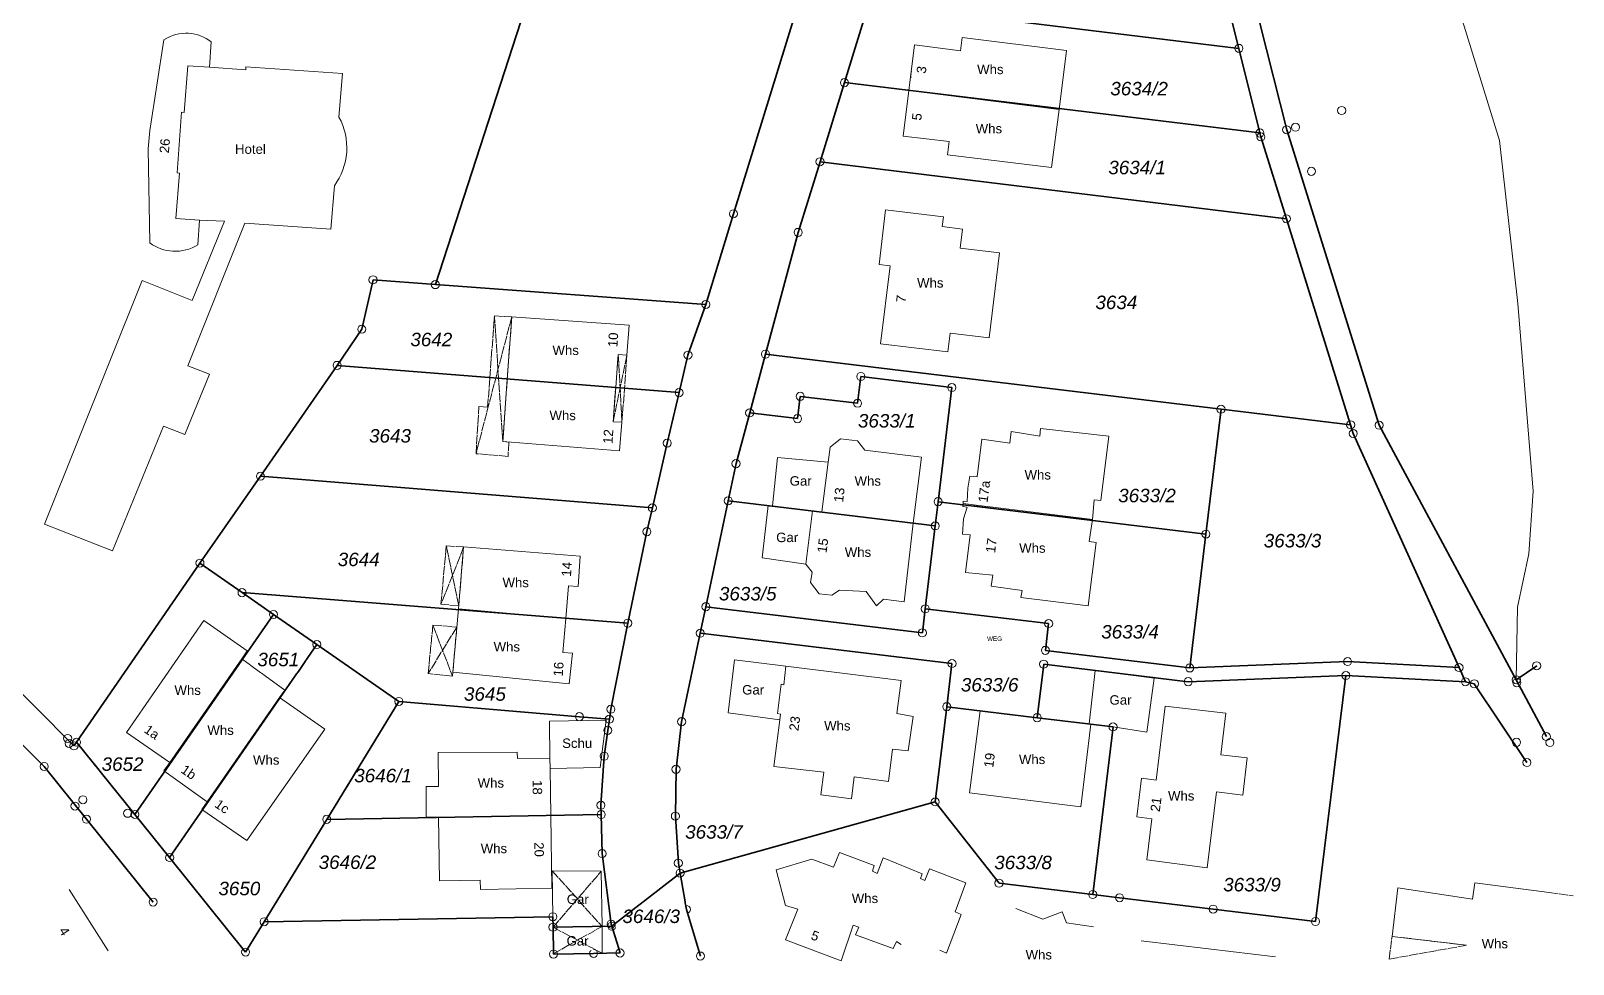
# Model space of a CAD drawing. Header units: metres. Extents: x 3399801 to 3400072, y 5275602 to 5275873.
# Drawn here: x 3399898.4 to 3400070, y 5275602.4 to 5275706.3 of the extents above; entities that cross this region are included whole.
import ezdxf

# ---------------------------------------------------------------- set-up
doc = ezdxf.new("R2010")
doc.units = ezdxf.units.M
for name, pattern in [('1600.2028', [0]), ('1600.2031', [1.5, 1, 0, 0, -0.5]), ('1600.2505', [0]), ('1600.2507', [0]), ('1600.2515', [0])]:
    doc.linetypes.add(name, pattern=pattern)
doc.layers.get('0').update_dxf_attribs({"color": 1, "linetype": 'CONTINUOUS'})
for name, color, linetype, lineweight in [('Flurstücke_Grenzpunkte', 255, 'CONTINUOUS', 0), ('Gebäude', 255, 'CONTINUOUS', 0), ('Lagebezeichnungen', 255, 'CONTINUOUS', 0), ('Migrationsobjekte', 7, 'CONTINUOUS', 18), ('Vegetation', 255, 'CONTINUOUS', 0), ('Verkehr', 255, 'CONTINUOUS', 0)]:
    doc.layers.add(name, color=color, linetype=linetype, lineweight=lineweight)
doc.styles.add('Flurstücksnummer - K 10 700', font='')
doc.styles.add('Flurstücksnummer_ Schrägstrich - K 10 700', font='')
doc.styles.add('Gebäudefunktion (nur BW)', font='arial.ttf')
doc.styles.add('Sonstiger Text_ Bezeichnung - N 7 380', font='arial.ttf')
doc.styles.add('Textart 7900', font='arial.ttf')
doc.styles.get('Flurstücksnummer - K 10 700').set_extended_font_data('Arial', italic=True)
doc.styles.get('Flurstücksnummer_ Schrägstrich - K 10 700').set_extended_font_data('Arial', italic=True)

# ---------------------------------------------------------------- blocks, each defined once
blk = doc.blocks.new('Grenzpunkt mit Abmarkung (Marke)')
at = {"color": 0, "lineweight": -2}
blk.add_circle((0, 0), 0.5, dxfattribs=at)

msp = doc.modelspace()

# ---------------------------------------------------------------- linework, layer by layer
at = {"layer": 'Flurstücke_Grenzpunkte', "color": 7, "linetype": '1600.2028', "lineweight": 35}
for p, q in [((3400038.112377, 5275695.294802), (3400028.898452, 5275732.070376)), ((3400026.037239, 5275731.230544), (3400032.799816, 5275704.349061)), ((3399943.410679, 5275678.059542), (3399956.43608, 5275718.159099, 333.791)), ((3399976.565663, 5275685.943176), (3399984.519359, 5275711.71087)), ((3399991.642301, 5275709.338675), (3399988.921173, 5275700.536011)), ((3399991.642301, 5275709.338675), (3400032.799816, 5275704.349061)), ((3400032.799816, 5275704.349061), (3400035.13119, 5275694.935309)), ((3399988.921173, 5275700.536011), (3399986.199999, 5275691.733327)), ((3400035.13119, 5275694.935309), (3400035.241255, 5275694.495133)), ((3400035.241255, 5275694.495133), (3400038.082829, 5275685.391335)), ((3400048.398129, 5275662.410781), (3400038.112377, 5275695.294802)), ((3399986.199999, 5275691.733327), (3399983.768912, 5275683.870914)), ((3399973.504252, 5275675.850356), (3399976.565663, 5275685.943176)), ((3400038.082829, 5275685.391335), (3400045.22683, 5275662.451558)), ((3399983.768912, 5275683.870914), (3399980.137207, 5275670.316621)), ((3399935.22729, 5275673.090271), (3399936.477529, 5275678.591647)), ((3399936.477529, 5275678.591647), (3399943.410679, 5275678.059542)), ((3399973.504252, 5275675.850356), (3399943.410679, 5275678.059542)), ((3399971.513379, 5275670.218896), (3399973.504252, 5275675.850356)), ((3399932.486332, 5275669.069807), (3399935.22729, 5275673.090271)), ((3399970.522964, 5275666.037686), (3399971.513379, 5275670.218896)), ((3399980.137207, 5275670.316621), (3399978.376352, 5275663.784557)), ((3399923.954478, 5275656.728887), (3399932.486332, 5275669.069807)), ((3399990.742117, 5275667.83387), (3400000.866834, 5275666.601669)), ((3400000.866834, 5275666.601669), (3399999.337392, 5275653.897966)), ((3399969.202956, 5275660.416337), (3399970.522964, 5275666.037686)), ((3399983.69884, 5275663.143391), (3399983.998984, 5275665.62424)), ((3399978.376352, 5275663.784557), (3399976.856556, 5275658.133471)), ((3399978.376352, 5275663.784557), (3399983.69884, 5275663.143391)), ((3400030.810853, 5275664.185628), (3400029.131263, 5275650.291143)), ((3400030.810853, 5275664.185628), (3400045.22683, 5275662.451558)), ((3400045.22683, 5275662.451558), (3400045.517015, 5275661.481157)), ((3400045.517015, 5275661.481157), (3400057.283964, 5275635.440175)), ((3400063.656636, 5275634.078434), (3400048.398129, 5275662.410781)), ((3399967.553644, 5275653.204918), (3399969.202956, 5275660.416337)), ((3399976.856556, 5275658.133471), (3399975.986906, 5275654.00265)), ((3399917.222898, 5275647.068394), (3399923.954478, 5275656.728887)), ((3399967.553644, 5275653.204918), (3399923.954478, 5275656.728887)), ((3399966.943907, 5275650.564397), (3399967.553644, 5275653.204918)), ((3399999.337392, 5275653.897966), (3399999.017615, 5275651.207237)), ((3399997.90839, 5275641.974759), (3399999.017615, 5275651.207237)), ((3399964.815065, 5275640.382313), (3399966.943907, 5275650.564397)), ((3400027.331855, 5275635.396401), (3400029.131263, 5275650.291143)), ((3399921.907014, 5275643.775798), (3399917.222898, 5275647.068394)), ((3399925.399994, 5275641.353936), (3399921.907014, 5275643.775798)), ((3399997.90839, 5275641.974759), (3399997.588619, 5275639.304047)), ((3400011.634571, 5275640.331385), (3399997.90839, 5275641.974759)), ((3399962.936282, 5275630.8003), (3399964.815065, 5275640.382313)), ((3399972.878278, 5275639.259698), (3399970.809303, 5275629.417705)), ((3400000.880497, 5275635.88233), (3399972.878278, 5275639.259698)), ((3400011.274765, 5275637.350523), (3400011.634571, 5275640.331385)), ((3399939.347795, 5275631.667219), (3399930.232855, 5275638.001583)), ((3399888.578988, 5275635.613572), (3399899.900329, 5275624.426007)), ((3399892.800913, 5275637.192906), (3399903.211347, 5275626.725936)), ((3400011.084864, 5275635.820082), (3400010.35526, 5275629.858373)), ((3400027.151922, 5275633.865918), (3400011.084864, 5275635.820082)), ((3400044.888925, 5275636.102967), (3400027.331855, 5275635.396401)), ((3400057.283964, 5275635.440175), (3400044.888925, 5275636.102967)), ((3400063.656636, 5275634.078434), (3400065.927424, 5275635.638435)), ((3400044.698981, 5275634.552497), (3400027.151922, 5275633.865918)), ((3400041.320088, 5275607.175455), (3400044.698981, 5275634.552497)), ((3400044.698981, 5275634.552497), (3400057.99438, 5275633.859535)), ((3400057.283964, 5275635.440175), (3400057.99438, 5275633.859535)), ((3400057.99438, 5275633.859535), (3400058.984796, 5275633.629259)), ((3400066.998483, 5275627.755849), (3400063.656636, 5275634.078434)), ((3400058.984796, 5275633.629259), (3400064.83785, 5275624.865405)), ((3399962.766445, 5275629.690052), (3399962.936282, 5275630.8003)), ((3400000.300891, 5275631.081033), (3399999.021787, 5275620.488202)), ((3400010.35526, 5275629.858373), (3400000.300891, 5275631.081033)), ((3399962.766445, 5275629.690052), (3399959.435225, 5275629.971069)), ((3399962.586631, 5275628.449772), (3399962.766445, 5275629.690052)), ((3399970.809303, 5275629.417705), (3399970.180054, 5275624.116488)), ((3400010.35526, 5275629.858373), (3400018.798904, 5275628.836112)), ((3400018.798904, 5275628.836112), (3400016.539984, 5275610.181584)), ((3399903.211347, 5275626.725936), (3399903.501364, 5275627.125998)), ((3399899.900329, 5275624.426007), (3399904.605195, 5275618.562681)), ((3399961.85827, 5275619.077477), (3399961.828051, 5275620.117763)), ((3399904.605195, 5275618.562681), (3399912.012834, 5275609.338988)), ((3399909.987957, 5275619.091509), (3399913.85186, 5275614.289497)), ((3399961.85827, 5275619.077477), (3399931.328539, 5275618.54581)), ((3399961.959192, 5275614.736755), (3399961.85827, 5275619.077477)), ((3399970.442052, 5275613.674345), (3399970.632316, 5275612.564229)), ((3400019.521182, 5275609.820717), (3400016.539984, 5275610.181584)), ((3400041.320088, 5275607.175455), (3400029.935347, 5275608.557661)), ((3399922.299747, 5275603.776003), (3399924.359635, 5275607.146063)), ((3399956.47904, 5275607.707709), (3399924.359635, 5275607.146063)), ((3399956.499304, 5275606.547612), (3399956.47904, 5275607.707709)), ((3399956.549984, 5275603.547361), (3399956.499304, 5275606.547612))]:
    msp.add_line(p, q, dxfattribs=at)
at = {"layer": 'Gebäude', "color": 7, "linetype": '1600.2505', "lineweight": 18}
for p, q in [((3399918.296308, 5275702.253729), (3399918.476289, 5275705.064444)), ((3400001.816666, 5275704.084857), (3399996.704479, 5275704.736057)), ((3400002.006723, 5275705.565349), (3400001.816666, 5275704.084857)), ((3400013.6317, 5275704.122635), (3400002.006723, 5275705.565349)), ((3400012.811528, 5275697.560481), (3400013.6317, 5275704.122635)), ((3399922.308743, 5275701.962598), (3399918.296308, 5275702.253729)), ((3399922.338742, 5275702.292684), (3399922.308743, 5275701.962598)), ((3399933.094555, 5275701.569723), (3399922.338742, 5275702.292684)), ((3399932.684669, 5275696.688315), (3399933.094555, 5275701.569723)), ((3400011.951327, 5275691.098365), (3400012.811528, 5275697.560481)), ((3399995.45404, 5275694.582648), (3400000.566279, 5275694.001494)), ((3400000.566279, 5275694.001494), (3400000.396226, 5275692.510994)), ((3400000.396226, 5275692.510994), (3400011.951327, 5275691.098365)), ((3399931.78505, 5275684.224698), (3399932.174918, 5275689.06609)), ((3399993.473237, 5275686.390067), (3399992.762964, 5275680.298003)), ((3399999.936123, 5275685.608614), (3399993.473237, 5275686.390067)), ((3399999.796076, 5275684.51825), (3399999.936123, 5275685.608614)), ((3399915.886124, 5275669.015592), (3399922.229712, 5275684.897736)), ((3399919.948186, 5275685.128542), (3399916.366168, 5275676.307356)), ((3399916.986334, 5275682.46879), (3399917.15633, 5275685.239477)), ((3399917.15633, 5275685.239477), (3399919.948186, 5275685.128542)), ((3399922.229712, 5275684.897736), (3399931.78505, 5275684.224698)), ((3400002.037081, 5275684.227741), (3399999.796076, 5275684.51825)), ((3400001.787004, 5275682.127038), (3400002.037081, 5275684.227741)), ((3400006.178986, 5275681.606062), (3400001.787004, 5275682.127038)), ((3399992.762964, 5275680.298003), (3399994.003525, 5275680.147727)), ((3400005.018653, 5275672.13291), (3400006.178986, 5275681.606062)), ((3399910.792248, 5275678.529896), (3399899.939748, 5275651.395936)), ((3399916.366168, 5275676.307356), (3399910.792248, 5275678.529896)), ((3399951.904626, 5275674.455966), (3399951.414644, 5275667.543797)), ((3400000.416564, 5275670.573163), (3400000.666646, 5275672.673868)), ((3400000.666646, 5275672.673868), (3400005.018653, 5275672.13291)), ((3399992.933106, 5275671.474799), (3400000.416564, 5275670.573163)), ((3399918.287899, 5275668.074411), (3399915.886124, 5275669.015592)), ((3399915.547018, 5275661.393546), (3399918.287899, 5275668.074411)), ((3399951.414644, 5275667.543797), (3399950.925264, 5275660.591808)), ((3399963.4699, 5275666.639964), (3399951.414644, 5275667.543797)), ((3399907.505967, 5275648.422206), (3399913.16499, 5275662.304777)), ((3399913.16499, 5275662.304777), (3399915.547018, 5275661.393546)), ((3400007.450103, 5275661.70884), (3400007.320204, 5275660.418467)), ((3400010.671668, 5275661.178112), (3400007.450103, 5275661.70884)), ((3400010.711581, 5275662.05838), (3400010.671668, 5275661.178112)), ((3400018.325229, 5275661.176772), (3400010.711581, 5275662.05838)), ((3399987.321009, 5275659.961887), (3399987.121172, 5275658.311473)), ((3399988.461394, 5275660.891939), (3399987.321009, 5275659.961887)), ((3399997.475858, 5275658.859757), (3399991.192846, 5275659.641107)), ((3400007.320204, 5275660.418467), (3400004.198698, 5275660.869154)), ((3399987.121172, 5275658.311473), (3399981.488499, 5275658.832633)), ((3399996.556466, 5275651.507799), (3399997.475858, 5275658.859757)), ((3399980.899114, 5275653.421321), (3399980.438898, 5275653.471421)), ((3399985.361216, 5275652.880327), (3399980.899114, 5275653.421321)), ((3400002.118681, 5275653.697383), (3400002.088711, 5275653.36729)), ((3400002.138657, 5275653.947454), (3400002.118681, 5275653.697383)), ((3400016.495402, 5275651.934112), (3400016.705256, 5275654.114776)), ((3400016.705256, 5275654.114776), (3400017.435598, 5275654.02461)), ((3399899.939748, 5275651.395936), (3399907.505967, 5275648.422206)), ((3399995.577262, 5275642.765473), (3399996.556466, 5275651.507799)), ((3400002.178934, 5275651.986861), (3400002.069109, 5275650.286375)), ((3400016.155524, 5275649.453377), (3400016.495402, 5275651.934112)), ((3400002.069109, 5275650.286375), (3400002.909496, 5275650.206187)), ((3400002.909496, 5275650.206187), (3400002.399816, 5275646.035039)), ((3400016.036263, 5275642.311098), (3400016.935885, 5275649.343189)), ((3400016.935885, 5275649.343189), (3400016.155524, 5275649.453377)), ((3399946.556241, 5275648.859887), (3399945.987665, 5275641.988167)), ((3399985.332274, 5275646.048487), (3399985.152376, 5275644.898213)), ((3400002.399816, 5275646.035039), (3400005.441203, 5275645.704326)), ((3399985.152376, 5275644.898213), (3399986.112992, 5275643.647677)), ((3400005.441203, 5275645.704326), (3400005.251271, 5275644.503999)), ((3400005.251271, 5275644.503999), (3400008.702848, 5275644.03315)), ((3399986.112992, 5275643.647677), (3399987.513628, 5275643.497347)), ((3399987.513628, 5275643.497347), (3399988.37392, 5275644.057323)), ((3399988.37392, 5275644.057323), (3399991.325239, 5275643.886669)), ((3399991.325239, 5275643.886669), (3399992.46597, 5275642.305988)), ((3399992.46597, 5275642.305988), (3399993.276216, 5275643.04603)), ((3399993.276216, 5275643.04603), (3399995.577262, 5275642.765473)), ((3400008.702848, 5275644.03315), (3400008.542874, 5275643.242938)), ((3400008.542874, 5275643.242938), (3400016.036263, 5275642.311098)), ((3399945.987665, 5275641.988167), (3399945.35913, 5275634.916407)), ((3399957.922387, 5275640.884431), (3399945.987665, 5275641.988167)), ((3399982.412669, 5275635.576296), (3399976.680193, 5275636.287832)), ((3399982.412669, 5275635.576296), (3399982.192905, 5275633.525799)), ((3399995.228348, 5275634.013028), (3399982.412669, 5275635.576296)), ((3399994.74867, 5275630.312073), (3399995.228348, 5275634.013028)), ((3400016.807389, 5275635.108605), (3400016.137756, 5275629.176833)), ((3400023.360269, 5275634.266888), (3400016.807389, 5275635.108605)), ((3400022.540525, 5275628.25506), (3400023.360269, 5275634.266888)), ((3399926.083019, 5275632.091097), (3399926.662985, 5275632.93117)), ((3399931.125748, 5275628.578682), (3399926.083019, 5275632.091097)), ((3399982.192905, 5275633.525799), (3399981.862754, 5275633.595892)), ((3400010.35526, 5275629.858373), (3400004.032518, 5275630.620048)), ((3400031.353993, 5275630.353797), (3400024.601101, 5275631.155565)), ((3399962.396338, 5275629.580127), (3399956.124172, 5275629.491877)), ((3399956.124172, 5275629.491877), (3399956.124209, 5275629.321831)), ((3399996.579481, 5275629.991561), (3399994.74867, 5275630.312073)), ((3399995.999774, 5275626.160585), (3399996.579481, 5275629.991561)), ((3400016.137756, 5275629.176833), (3400010.35526, 5275629.858373)), ((3400015.228404, 5275619.924061), (3400016.317834, 5275629.156786)), ((3400016.317834, 5275629.156786), (3400016.137756, 5275629.176833)), ((3400016.317834, 5275629.156786), (3400018.798904, 5275628.836112)), ((3400018.798904, 5275628.836112), (3400022.540525, 5275628.25506)), ((3400030.804182, 5275625.742312), (3400031.353993, 5275630.353797)), ((3399952.52369, 5275626.041959), (3399943.720717, 5275625.984417)), ((3399943.720717, 5275625.984417), (3399943.751646, 5275622.203369)), ((3399952.533852, 5275625.331764), (3399952.52369, 5275626.041959)), ((3399993.809359, 5275622.750126), (3399994.269034, 5275626.351047)), ((3399994.269034, 5275626.351047), (3399995.999774, 5275626.160585)), ((3400033.735384, 5275625.381619), (3400030.804182, 5275625.742312)), ((3400033.225546, 5275621.230296), (3400033.735384, 5275625.381619)), ((3399981.073906, 5275624.433648), (3399986.626277, 5275623.782143)), ((3399986.626277, 5275623.782143), (3399986.296528, 5275621.281538)), ((3399989.697971, 5275620.830582), (3399990.017735, 5275623.291192)), ((3399990.017735, 5275623.291192), (3399993.809359, 5275622.750126)), ((3399986.296528, 5275621.281538), (3399989.697971, 5275620.830582)), ((3400002.813189, 5275621.497578), (3400015.228404, 5275619.924061)), ((3400030.294346, 5275621.600977), (3400033.225546, 5275621.230296)), ((3399942.392038, 5275618.782806), (3399943.752474, 5275618.792431)), ((3399956.256472, 5275618.989011), (3399943.752474, 5275618.792431)), ((3399943.752474, 5275618.792431), (3399943.874314, 5275611.711446)), ((3399985.297235, 5275614.120365), (3399981.305853, 5275612.941349)), ((3399987.698317, 5275613.219667), (3399985.297235, 5275614.120365)), ((3399988.378336, 5275614.869613), (3399987.698317, 5275613.219667)), ((3399992.240074, 5275613.39848), (3399988.378336, 5275614.869613)), ((3399992.05009, 5275612.768475), (3399992.240074, 5275613.39848)), ((3399993.210334, 5275614.2483), (3399992.560325, 5275612.528318)), ((3399997.552283, 5275612.496982), (3399993.210334, 5275614.2483)), ((3400022.561953, 5275614.030622), (3400029.284689, 5275613.168714)), ((3399943.874314, 5275611.711446), (3399948.405675, 5275611.780225)), ((3399948.405675, 5275611.780225), (3399948.425933, 5275610.750124)), ((3399956.407883, 5275612.808136), (3399956.47904, 5275607.707709)), ((3399961.869574, 5275612.766639), (3399956.407883, 5275612.808136)), ((3399961.950872, 5275606.636183), (3399961.869574, 5275612.766639)), ((3399981.305853, 5275612.941349), (3399982.366903, 5275608.960831)), ((3399992.560325, 5275612.528318), (3399992.05009, 5275612.768475)), ((3399997.37229, 5275611.946977), (3399997.552283, 5275612.496982)), ((3399997.852503, 5275611.756829), (3399997.37229, 5275611.946977)), ((3399998.372531, 5275613.056825), (3399997.852503, 5275611.756829)), ((3400002.424327, 5275611.47557), (3399998.372531, 5275613.056825)), ((3400059.056772, 5275611.493043), (3400058.796881, 5275609.662825)), ((3400067.320218, 5275610.401421), (3400059.056772, 5275611.493043)), ((3399948.425933, 5275610.750124), (3399956.378304, 5275610.877989)), ((3400001.244285, 5275608.255523), (3400002.424327, 5275611.47557)), ((3400050.493402, 5275610.924482), (3400049.833718, 5275605.523737)), ((3400058.796881, 5275609.662825), (3400050.493402, 5275610.924482)), ((3399982.366903, 5275608.960831), (3399983.717487, 5275608.56043)), ((3400001.90458, 5275607.945304), (3400001.244285, 5275608.255523)), ((3400010.98814, 5275607.432702), (3400007.996845, 5275608.633698)), ((3400013.138877, 5275608.242221), (3400010.98814, 5275607.432702)), ((3400013.629203, 5275607.011902), (3400013.138877, 5275608.242221)), ((3399956.47904, 5275607.707709), (3399956.499304, 5275606.547612)), ((3399956.499304, 5275606.547612), (3399956.519969, 5275603.577371)), ((3399961.981502, 5275603.635963), (3399961.950872, 5275606.636183)), ((3399988.570215, 5275602.818634), (3399989.880127, 5275606.758568)), ((3399989.880127, 5275606.758568), (3399990.520402, 5275606.55837)), ((3399990.520402, 5275606.55837), (3399990.140381, 5275605.708408)), ((3400000.274515, 5275603.665284), (3400001.90458, 5275607.945304)), ((3400016.630402, 5275606.590995), (3400013.629203, 5275607.011902)), ((3399990.140381, 5275605.708408), (3399994.342199, 5275604.177062)), ((3399994.342199, 5275604.177062), (3399994.692223, 5275604.947033)), ((3399994.692223, 5275604.947033), (3399995.24248, 5275604.606842)), ((3400029.405524, 5275604.136934), (3400021.922588, 5275605.029239)), ((3400049.833718, 5275605.523737), (3400058.127208, 5275604.532194)), ((3399999.514185, 5275603.985541), (3400000.274515, 5275603.665284)), ((3400036.858649, 5275603.235503), (3400029.405524, 5275604.136934))]:
    msp.add_line(p, q, dxfattribs=at)
for centre, radius, start, end in [((3399915.674942, 5275701.70651), 4.33851, 86.16966464, 124.41058122), ((3399915.718294, 5275701.663849), 4.378423, 50.95680082, 86.77299687), ((3399926.536658, 5275693.28769), 7.02583, 355.99421509, 28.94812721), ((3399926.508036, 5275693.264753), 7.052824, 323.46479233, 356.19633439), ((3399914.454456, 5275686.54467), 4.77068, 233.8872724, 267.23714163), ((3399914.493217, 5275686.58074), 4.808718, 266.79655921, 301.22886079)]:
    msp.add_arc(centre, radius, start, end, dxfattribs=at)
at = {"layer": 'Migrationsobjekte', "color": 7, "linetype": '1600.2507', "lineweight": 18}
for p, q in [((3399915.884847, 5275702.424405), (3399915.484789, 5275697.213152)), ((3399918.296308, 5275702.253729), (3399915.884847, 5275702.424405)), ((3399915.484789, 5275697.213152), (3399915.154583, 5275697.243252)), ((3399914.964695, 5275690.461546), (3399914.554599, 5275685.410365)), ((3399914.674507, 5275690.501645), (3399914.964695, 5275690.461546)), ((3399914.554599, 5275685.410365), (3399917.15633, 5275685.239477))]:
    msp.add_line(p, q, dxfattribs=at)
at = {"layer": 'Migrationsobjekte', "color": 7, "linetype": '1600.2031', "lineweight": 18}
for p, q in [((3399951.904626, 5275674.455966), (3399947.934332, 5275659.242325)), ((3399949.223809, 5275664.403397), (3399949.983766, 5275674.596557)), ((3399950.925264, 5275660.591808), (3399949.983766, 5275674.596557)), ((3399949.983766, 5275674.596557), (3399951.904626, 5275674.455966)), ((3399951.904626, 5275674.455966), (3399951.414644, 5275667.543797)), ((3399951.414644, 5275667.543797), (3399950.925264, 5275660.591808)), ((3399947.934332, 5275659.242325), (3399948.263392, 5275664.503714)), ((3399948.263392, 5275664.503714), (3399949.223809, 5275664.403397)), ((3399950.925264, 5275660.591808), (3399951.585552, 5275660.541598)), ((3399951.585552, 5275660.541598), (3399951.49588, 5275658.941189)), ((3399951.49588, 5275658.941189), (3399947.934332, 5275659.242325)), ((3399944.036813, 5275642.478864), (3399944.625455, 5275648.990485)), ((3399946.556241, 5275648.859887), (3399944.036813, 5275642.478864)), ((3399944.625455, 5275648.990485), (3399946.546238, 5275648.859889)), ((3399946.017598, 5275642.318249), (3399944.625455, 5275648.990485)), ((3399946.546238, 5275648.859889), (3399946.017598, 5275642.318249)), ((3399946.017598, 5275642.318249), (3399944.036813, 5275642.478864)), ((3399942.608178, 5275634.76715), (3399943.137042, 5275640.168487)), ((3399943.137042, 5275640.168487), (3399945.798083, 5275639.947662)), ((3399945.798083, 5275639.947662), (3399945.35913, 5275634.916407)), ((3400067.320218, 5275610.401421), (3400069.981331, 5275610.050904)), ((3400049.513859, 5275602.993386), (3400049.833718, 5275605.523737)), ((3400049.833718, 5275605.523737), (3400058.127208, 5275604.532194)), ((3400058.127208, 5275604.532194), (3400049.513859, 5275602.993386))]:
    msp.add_line(p, q, dxfattribs=at)
at = {"layer": 'Vegetation', "color": 253, "linetype": '1600.2515', "lineweight": 18, "true_color": 0x999999}
for p, q in [((3400056.219024, 5275712.077318), (3400061.791995, 5275694.109345)), ((3400061.791995, 5275694.109345), (3400063.81374, 5275675.972146)), ((3400063.81374, 5275675.972146), (3400065.515701, 5275655.054388)), ((3400065.515701, 5275655.054388), (3400065.056074, 5275648.082382)), ((3400065.056074, 5275648.082382), (3400063.776033, 5275642.160867)), ((3400063.776033, 5275642.160867), (3400063.656636, 5275634.078434)), ((3400063.656636, 5275634.078434), (3400065.927424, 5275635.638435))]:
    msp.add_line(p, q, dxfattribs=at)
at = {"layer": 'Verkehr', "color": 253, "linetype": '1600.2515', "lineweight": 18, "true_color": 0x999999}
for p, q in [((3400038.112377, 5275695.294802), (3400028.898452, 5275732.070376)), ((3400026.037239, 5275731.230544), (3400032.799816, 5275704.349061)), ((3400032.799816, 5275704.349061), (3400035.13119, 5275694.935309)), ((3400035.13119, 5275694.935309), (3400035.241255, 5275694.495133)), ((3400035.241255, 5275694.495133), (3400038.082829, 5275685.391335)), ((3400048.398129, 5275662.410781), (3400038.112377, 5275695.294802)), ((3400038.082829, 5275685.391335), (3400045.22683, 5275662.451558)), ((3400045.22683, 5275662.451558), (3400045.517015, 5275661.481157)), ((3400045.517015, 5275661.481157), (3400057.283964, 5275635.440175)), ((3400063.656636, 5275634.078434), (3400048.398129, 5275662.410781)), ((3399997.90839, 5275641.974759), (3399997.588619, 5275639.304047)), ((3400011.634571, 5275640.331385), (3399997.90839, 5275641.974759)), ((3400011.274765, 5275637.350523), (3400011.634571, 5275640.331385)), ((3399888.578988, 5275635.613572), (3399899.900329, 5275624.426007)), ((3400044.888925, 5275636.102967), (3400027.331855, 5275635.396401)), ((3400057.283964, 5275635.440175), (3400044.888925, 5275636.102967)), ((3400044.698981, 5275634.552497), (3400057.99438, 5275633.859535)), ((3400057.283964, 5275635.440175), (3400057.99438, 5275633.859535)), ((3400057.99438, 5275633.859535), (3400058.984796, 5275633.629259)), ((3400066.998483, 5275627.755849), (3400063.656636, 5275634.078434)), ((3400058.984796, 5275633.629259), (3400064.83785, 5275624.865405)), ((3399899.900329, 5275624.426007), (3399904.605195, 5275618.562681)), ((3399904.605195, 5275618.562681), (3399912.012834, 5275609.338988))]:
    msp.add_line(p, q, dxfattribs=at)

# ---------------------------------------------------------------- block references
at = {"layer": 'Flurstücke_Grenzpunkte', "color": 7, "lineweight": 18, "xscale": 0.9, "yscale": 0.9, "zscale": 0.9}
for p in [(3400032.799816, 5275704.349061), (3399988.921173, 5275700.536011), (3400044.234746, 5275697.434265), (3400038.112377, 5275695.294802), (3400039.092759, 5275695.574692), (3400035.13119, 5275694.935309), (3400035.241255, 5275694.495133), (3399986.199999, 5275691.733327), (3400040.863707, 5275690.662583), (3399976.565663, 5275685.943176), (3400038.082829, 5275685.391335), (3399983.768912, 5275683.870914), (3399936.477529, 5275678.591647), (3399943.410679, 5275678.059542), (3399973.504252, 5275675.850356), (3399935.22729, 5275673.090271), (3399971.513379, 5275670.218896), (3399980.137207, 5275670.316621), (3399932.486332, 5275669.069807), (3399990.742117, 5275667.83387), (3399970.522964, 5275666.037686), (3400000.866834, 5275666.601669), (3399983.998984, 5275665.62424), (3399990.381966, 5275664.852858), (3399978.376352, 5275663.784557), (3399983.69884, 5275663.143391), (3400030.810853, 5275664.185628), (3400045.22683, 5275662.451558), (3400045.517015, 5275661.481157), (3400048.398129, 5275662.410781), (3399969.202956, 5275660.416337), (3399976.856556, 5275658.133471), (3399923.954478, 5275656.728887), (3399975.986906, 5275654.00265), (3399967.553644, 5275653.204918), (3399999.337392, 5275653.897966), (3399966.943907, 5275650.564397), (3399999.017615, 5275651.207237), (3400029.131263, 5275650.291143), (3399917.222898, 5275647.068394), (3399921.907014, 5275643.775798), (3399973.507991, 5275642.21029), (3399997.90839, 5275641.974759), (3399925.399994, 5275641.353936), (3399964.815065, 5275640.382313), (3400011.634571, 5275640.331385), (3399972.878278, 5275639.259698), (3399997.588619, 5275639.304047), (3399930.232855, 5275638.001583), (3400011.274765, 5275637.350523), (3400000.880497, 5275635.88233), (3400011.084864, 5275635.820082), (3400027.331855, 5275635.396401), (3400044.888925, 5275636.102967), (3400057.283964, 5275635.440175), (3400065.927424, 5275635.638435), (3400027.151922, 5275633.865918), (3400044.698981, 5275634.552497), (3400057.99438, 5275633.859535), (3400058.984796, 5275633.629259), (3400063.656636, 5275634.078434), (3400063.716687, 5275633.748321), (3399939.347795, 5275631.667219), (3399959.435225, 5275629.971069), (3399962.936282, 5275630.8003), (3400000.300891, 5275631.081033), (3399962.586631, 5275628.449772), (3399962.766445, 5275629.690052), (3399970.809303, 5275629.417705), (3400010.35526, 5275629.858373), (3400018.798904, 5275628.836112), (3399902.510624, 5275627.556428), (3399902.670931, 5275626.996183), (3399903.211347, 5275626.725936), (3399903.501364, 5275627.125998), (3400063.677205, 5275627.116314), (3400066.998483, 5275627.755849), (3400067.398696, 5275627.095572), (3399962.187071, 5275625.579119), (3400064.83785, 5275624.865405), (3399899.900329, 5275624.426007), (3399970.180054, 5275624.116488), (3399903.323943, 5275620.02352), (3399904.204168, 5275620.723543), (3399961.828051, 5275620.117763), (3399999.021787, 5275620.488202), (3399904.605195, 5275618.562681), (3399909.177465, 5275619.221758), (3399909.987957, 5275619.091509), (3399931.328539, 5275618.54581), (3399961.85827, 5275619.077477), (3399970.110983, 5275618.905137), (3399961.959192, 5275614.736755), (3399913.85186, 5275614.289497), (3399970.442052, 5275613.674345), (3399970.632316, 5275612.564229), (3400006.115773, 5275611.444575), (3399912.012834, 5275609.338988), (3400016.539984, 5275610.181584), (3400019.521182, 5275609.820717), (3399956.47904, 5275607.707709), (3399971.333268, 5275608.523812), (3400029.935347, 5275608.557661), (3399924.359635, 5275607.146063), (3399956.499304, 5275606.547612), (3399962.961116, 5275606.885934), (3399963.031183, 5275606.655899), (3400041.320088, 5275607.175455), (3399922.299747, 5275603.776003), (3399956.549984, 5275603.547361), (3399961.01123, 5275603.626213), (3399963.952053, 5275603.675456), (3399972.894654, 5275603.33312)]:
    msp.add_blockref('Grenzpunkt mit Abmarkung (Marke)', p, dxfattribs=at)

# ---------------------------------------------------------------- texts
at = {"layer": 'Flurstücke_Grenzpunkte', "color": 7, "lineweight": 18, "char_height": 1.5, "attachment_point": 5, "rotation": 0.00905273, "line_spacing_factor": 0.69, "bg_fill": 2}
for s, insert, style in [('3634/2', (3400021.695287, 5275699.859623), 'Flurstücksnummer_ Schrägstrich - K 10 700'), ('3634/1', (3400021.475511, 5275691.076606), 'Flurstücksnummer_ Schrägstrich - K 10 700'), ('3634', (3400019.16501, 5275676.071793), 'Flurstücksnummer - K 10 700'), ('3642', (3399942.960766, 5275671.937689), 'Flurstücksnummer - K 10 700'), ('3643', (3399938.369858, 5275661.215704), 'Flurstücksnummer - K 10 700'), ('3633/2', (3400022.577881, 5275654.573833), 'Flurstücksnummer_ Schrägstrich - K 10 700'), ('3633/3', (3400038.765296, 5275649.548762), 'Flurstücksnummer_ Schrägstrich - K 10 700'), ('3644', (3399934.88205, 5275647.462895), 'Flurstücksnummer - K 10 700'), ('3633/4', (3400020.688599, 5275639.409177), 'Flurstücksnummer_ Schrägstrich - K 10 700'), ('3645', (3399948.920975, 5275632.484729), 'Flurstücksnummer - K 10 700'), ('3646/1', (3399937.589303, 5275623.405423), 'Flurstücksnummer_ Schrägstrich - K 10 700'), ('3646/2', (3399933.630624, 5275613.764457), 'Flurstücksnummer_ Schrägstrich - K 10 700'), ('3650', (3399921.607078, 5275610.837164), 'Flurstücksnummer - K 10 700')]:
    msp.add_mtext(s, dxfattribs=dict(at, insert=insert, style=style))
at = {"layer": 'Gebäude', "color": 7, "lineweight": 18, "char_height": 1.05, "attachment_point": 5, "rotation": 0.00905273, "line_spacing_factor": 0.69, "style": 'Gebäudefunktion (nur BW)', "bg_fill": 2}
for s, insert in [('Whs', (3400005.148126, 5275702.003488)), ('Whs', (3400004.988183, 5275695.411177)), ('Hotel', (3399922.839604, 5275693.129916)), ('Whs', (3399998.465563, 5275678.246248)), ('Whs', (3399957.907389, 5275670.742996)), ('Whs', (3399957.577427, 5275663.490615)), ('Whs', (3400010.422066, 5275656.886817)), ('Gar', (3399984.050097, 5275656.201466)), ('Whs', (3399991.513504, 5275656.200085)), ('Gar', (3399982.550424, 5275649.920078)), ('Whs', (3399990.42419, 5275648.27808)), ('Whs', (3400009.822774, 5275648.734387)), ('Whs', (3399952.349402, 5275644.897123)), ('Whs', (3399951.360647, 5275637.745466)), ('Whs', (3399915.856658, 5275632.914382)), ('Gar', (3399978.76155, 5275632.956419)), ('Gar', (3400019.628937, 5275631.826907)), ('Whs', (3399919.520277, 5275628.461936)), ('Whs', (3399988.126107, 5275628.953211)), ('Whs', (3399924.594237, 5275625.149543)), ('Whs', (3400009.79558, 5275625.217049)), ('Whs', (3399949.583484, 5275622.591846)), ('Whs', (3400026.382798, 5275621.151753)), ('Whs', (3399949.92529, 5275615.300131)), ('Whs', (3399991.200197, 5275609.748447)), ('Whs', (3400061.268467, 5275604.711693)), ('Whs', (3400010.538426, 5275603.472274))]:
    msp.add_mtext(s, dxfattribs=dict(at, insert=insert))
at = {"layer": 'Lagebezeichnungen', "color": 7, "lineweight": 18, "char_height": 1.05, "attachment_point": 5, "line_spacing_factor": 0.69, "style": 'Sonstiger Text_ Bezeichnung - N 7 380', "bg_fill": 2}
for s, insert, rotation in [('3', (3399997.494846, 5275701.964915), 82.83824218), ('5', (3399996.984684, 5275696.743139), 83.07402042), ('26', (3399913.313544, 5275693.502822), 85.42815995), ('10', (3399963.189694, 5275671.911883), 86.37488392), ('12', (3399962.640057, 5275661.148481), 86.3739654), ('17a', (3400004.469575, 5275655.037345), 82.97138565), ('17', (3400005.250696, 5275649.025374), 82.93628577), ('14', (3399958.02126, 5275646.375878), 86.37488392), ('16', (3399957.113286, 5275635.26315), 86.37488392), ('23', (3399983.384093, 5275629.214378), 82.66093044), ('1a', (3399911.875846, 5275628.26404), 325.18042287), ('1b', (3399915.969715, 5275623.791474), 325.18042287), ('19', (3400005.05364, 5275625.128142), 82.67895303), ('18', (3399954.755308, 5275622.100268), 269.99891138), ('20', (3399954.946893, 5275615.188731), 271.43523788), ('4', (3399902.149438, 5275606.090312), 302.52265055), ('5', (3399985.658693, 5275605.579684), 340.34181306)]:
    msp.add_mtext(s, dxfattribs=dict(at, insert=insert, rotation=rotation))
at = {"layer": 'Verkehr', "color": 7, "lineweight": 18, "insert": (3400004.781844, 5275638.39224), "char_height": 0.5, "attachment_point": 7, "rotation": 0.00905273, "line_spacing_factor": 0.69, "style": 'Textart 7900', "bg_fill": 2}
msp.add_mtext('WEG', dxfattribs=at)

# ---------------------------------------------------------------- next in the draw order: linework, layer by layer
at = {"layer": 'Flurstücke_Grenzpunkte', "color": 7, "linetype": '1600.2028', "lineweight": 35}
for p, q in [((3399988.921173, 5275700.536011), (3400035.13119, 5275694.935309)), ((3400038.082829, 5275685.391335), (3399986.199999, 5275691.733327)), ((3399970.522964, 5275666.037686), (3399932.486332, 5275669.069807)), ((3400029.131263, 5275650.291143), (3399999.337392, 5275653.897966)), ((3399903.501364, 5275627.125998), (3399917.222898, 5275647.068394)), ((3399964.815065, 5275640.382313), (3399921.907014, 5275643.775798)), ((3400027.331855, 5275635.396401), (3400011.274765, 5275637.350523)), ((3399931.328539, 5275618.54581), (3399939.347795, 5275631.667219)), ((3399959.435225, 5275629.971069), (3399939.347795, 5275631.667219)), ((3399924.359635, 5275607.146063), (3399931.328539, 5275618.54581)), ((3399913.85186, 5275614.289497), (3399922.299747, 5275603.776003))]:
    msp.add_line(p, q, dxfattribs=at)
at = {"layer": 'Gebäude', "color": 7, "linetype": '1600.2505', "lineweight": 18}
for p, q in [((3399913.223166, 5275705.285821), (3399911.632439, 5275695.213739)), ((3399996.704479, 5275704.736057), (3399996.064255, 5275699.664358)), ((3399996.064255, 5275699.664358), (3399995.45404, 5275694.582648)), ((3399996.064255, 5275699.664358), (3400012.811528, 5275697.560481)), ((3399911.632439, 5275695.213739), (3399911.472383, 5275693.183285)), ((3399911.472383, 5275693.183285), (3399911.642733, 5275682.690634)), ((3399964.960454, 5275673.561955), (3399951.904626, 5275674.455966)), ((3399964.720394, 5275670.210849), (3399964.960454, 5275673.561955)), ((3399963.4699, 5275666.639964), (3399963.759971, 5275670.271147)), ((3399963.759971, 5275670.271147), (3399964.720394, 5275670.210849)), ((3399963.179951, 5275662.798761), (3399963.4699, 5275666.639964)), ((3399964.170383, 5275662.738449), (3399963.179951, 5275662.798761)), ((3399963.900905, 5275659.557682), (3399964.170383, 5275662.738449)), ((3399950.925264, 5275660.591808), (3399963.900905, 5275659.557682)), ((3400004.198698, 5275660.869154), (3400003.679003, 5275656.667983)), ((3400017.435598, 5275654.02461), (3400018.325229, 5275661.176772)), ((3399981.488499, 5275658.832633), (3399980.899114, 5275653.421321)), ((3400002.86862, 5275656.758158), (3400002.62869, 5275655.387792)), ((3400003.679003, 5275656.667983), (3400002.86862, 5275656.758158)), ((3400002.62869, 5275655.387792), (3400002.578861, 5275653.917362)), ((3399980.438898, 5275653.471421), (3399979.779557, 5275647.670034)), ((3400002.088711, 5275653.36729), (3400002.568939, 5275653.287175)), ((3400016.495402, 5275651.934112), (3400002.118681, 5275653.697383)), ((3400002.578861, 5275653.917362), (3400002.138657, 5275653.947454)), ((3400002.568939, 5275653.287175), (3400002.178934, 5275651.986861)), ((3399959.521535, 5275647.835834), (3399946.556241, 5275648.859887)), ((3399959.282149, 5275644.454997), (3399959.521535, 5275647.835834)), ((3399957.922387, 5275640.884431), (3399958.231731, 5275644.535323)), ((3399958.231731, 5275644.535323), (3399959.282149, 5275644.454997)), ((3399917.645246, 5275640.666255), (3399909.034193, 5275628.22483)), ((3399957.593064, 5275637.123514), (3399957.922387, 5275640.884431)), ((3399913.85815, 5275624.872388), (3399921.869242, 5275636.40362)), ((3399958.653468, 5275637.043189), (3399957.593064, 5275637.123514)), ((3399958.294056, 5275633.632375), (3399958.653468, 5275637.043189)), ((3399976.680193, 5275636.287832), (3399975.970937, 5275630.406502)), ((3399945.35913, 5275634.916407), (3399958.294056, 5275633.632375)), ((3399981.862754, 5275633.595892), (3399981.483119, 5275630.345116)), ((3399975.970937, 5275630.406502), (3399981.733338, 5275629.634871)), ((3400004.032518, 5275630.620048), (3400002.813189, 5275621.497578)), ((3400024.601101, 5275631.155565), (3400023.6115, 5275622.903013)), ((3399981.733338, 5275629.634871), (3399981.073906, 5275624.433648)), ((3399981.483119, 5275630.345116), (3399981.81327, 5275630.265019)), ((3399981.81327, 5275630.265019), (3399981.733338, 5275629.634871)), ((3399922.435735, 5275616.187746), (3399931.125748, 5275628.578682)), ((3399913.85815, 5275624.872388), (3399913.208095, 5275623.932261)), ((3399956.175325, 5275624.21044), (3399961.757179, 5275624.318904)), ((3399956.256472, 5275618.989011), (3399956.175325, 5275624.21044)), ((3399943.751646, 5275622.203369), (3399942.371192, 5275622.193751)), ((3399942.371192, 5275622.193751), (3399942.392038, 5275618.782806)), ((3400023.6115, 5275622.903013), (3400021.980809, 5275623.143484)), ((3399956.378304, 5275610.877989), (3399956.256472, 5275618.989011)), ((3399907.002638, 5275603.928902), (3399902.667615, 5275610.721285)), ((3399983.717487, 5275608.56043), (3399982.377518, 5275605.120599)), ((3399982.377518, 5275605.120599), (3399988.570215, 5275602.818634))]:
    msp.add_line(p, q, dxfattribs=at)
at = {"layer": 'Migrationsobjekte', "color": 7, "linetype": '1600.2507', "lineweight": 18}
msp.add_line((3399915.154583, 5275697.243252), (3399914.674507, 5275690.501645), dxfattribs=at)
at = {"layer": 'Migrationsobjekte', "color": 7, "linetype": '1600.2031', "lineweight": 18}
for p, q in [((3399964.720394, 5275670.210849), (3399963.179951, 5275662.798761)), ((3399963.4699, 5275666.639964), (3399963.759971, 5275670.271147)), ((3399964.170383, 5275662.738449), (3399963.759971, 5275670.271147)), ((3399963.759971, 5275670.271147), (3399964.720394, 5275670.210849)), ((3399964.720394, 5275670.210849), (3399964.170383, 5275662.738449)), ((3399963.179951, 5275662.798761), (3399963.4699, 5275666.639964)), ((3399964.170383, 5275662.738449), (3399963.179951, 5275662.798761)), ((3399945.798083, 5275639.947662), (3399942.608178, 5275634.76715)), ((3399943.137042, 5275640.168487), (3399945.319221, 5275634.476298)), ((3399945.319221, 5275634.476298), (3399942.608178, 5275634.76715)), ((3399945.35913, 5275634.916407), (3399945.319221, 5275634.476298))]:
    msp.add_line(p, q, dxfattribs=at)
at = {"layer": 'Verkehr', "color": 253, "linetype": '1600.2515', "lineweight": 18, "true_color": 0x999999}
msp.add_line((3400027.331855, 5275635.396401), (3400011.274765, 5275637.350523), dxfattribs=at)

# ---------------------------------------------------------------- next in the draw order: texts
at = {"layer": 'Flurstücke_Grenzpunkte', "color": 7, "lineweight": 18, "char_height": 1.5, "attachment_point": 5, "rotation": 0.00905273, "line_spacing_factor": 0.69, "bg_fill": 2}
for s, insert, style in [('3633/1', (3399993.623498, 5275662.891593), 'Flurstücksnummer_ Schrägstrich - K 10 700'), ('3633/5', (3399978.159512, 5275643.649321), 'Flurstücksnummer_ Schrägstrich - K 10 700'), ('3651', (3399925.941766, 5275636.322335), 'Flurstücksnummer - K 10 700'), ('3633/6', (3400005.072588, 5275633.510692), 'Flurstücksnummer_ Schrägstrich - K 10 700'), ('3652', (3399908.61521, 5275624.683748), 'Flurstücksnummer - K 10 700'), ('3633/7', (3399974.402684, 5275617.13348), 'Flurstücksnummer_ Schrägstrich - K 10 700'), ('3633/8', (3400008.786544, 5275613.734166), 'Flurstücksnummer_ Schrägstrich - K 10 700'), ('3633/9', (3400034.256848, 5275611.267418), 'Flurstücksnummer_ Schrägstrich - K 10 700'), ('3646/3', (3399967.422255, 5275607.744808), 'Flurstücksnummer_ Schrägstrich - K 10 700')]:
    msp.add_mtext(s, dxfattribs=dict(at, insert=insert, style=style))
at = {"layer": 'Gebäude', "color": 7, "lineweight": 18, "char_height": 1.05, "attachment_point": 5, "rotation": 0.00905273, "line_spacing_factor": 0.69, "style": 'Gebäudefunktion (nur BW)', "bg_fill": 2}
for s, insert in [('Schu', (3399959.185754, 5275627.010346)), ('Gar', (3399959.249438, 5275609.647121)), ('Gar', (3399959.230427, 5275605.016778))]:
    msp.add_mtext(s, dxfattribs=dict(at, insert=insert))
at = {"layer": 'Lagebezeichnungen', "color": 7, "lineweight": 18, "char_height": 1.05, "attachment_point": 5, "line_spacing_factor": 0.69, "style": 'Sonstiger Text_ Bezeichnung - N 7 380', "bg_fill": 2}
for s, insert, rotation in [('7', (3399995.224111, 5275676.476191), 82.94528995), ('13', (3399988.342291, 5275654.660248), 83.36465301), ('15', (3399986.512335, 5275649.019057), 82.49174666), ('1c', (3399919.693026, 5275619.979322), 325.18042287), ('21', (3400023.571749, 5275620.212117), 82.3909501)]:
    msp.add_mtext(s, dxfattribs=dict(at, insert=insert, rotation=rotation))

# ---------------------------------------------------------------- next in the draw order: linework, layer by layer
at = {"layer": 'Flurstücke_Grenzpunkte', "color": 7, "linetype": '1600.2028', "lineweight": 35}
for p, q in [((3399980.137207, 5275670.316621), (3400030.810853, 5275664.185628)), ((3399990.381966, 5275664.852858), (3399990.742117, 5275667.83387)), ((3399983.998984, 5275665.62424), (3399990.381966, 5275664.852858)), ((3399975.986906, 5275654.00265), (3399973.507991, 5275642.21029)), ((3399999.017615, 5275651.207237), (3399975.986906, 5275654.00265)), ((3399909.987957, 5275619.091509), (3399925.399994, 5275641.353936)), ((3399930.232855, 5275638.001583), (3399925.399994, 5275641.353936)), ((3399973.507991, 5275642.21029), (3399972.878278, 5275639.259698)), ((3399997.588619, 5275639.304047), (3399973.507991, 5275642.21029)), ((3399913.85186, 5275614.289497), (3399930.232855, 5275638.001583)), ((3400000.300891, 5275631.081033), (3400000.880497, 5275635.88233)), ((3399903.501364, 5275627.125998), (3399909.987957, 5275619.091509)), ((3399962.187071, 5275625.579119), (3399962.586631, 5275628.449772)), ((3399961.828051, 5275620.117763), (3399962.187071, 5275625.579119)), ((3399970.180054, 5275624.116488), (3399970.110983, 5275618.905137)), ((3399970.632316, 5275612.564229), (3399999.021787, 5275620.488202)), ((3399999.021787, 5275620.488202), (3400006.115773, 5275611.444575)), ((3399970.110983, 5275618.905137), (3399970.442052, 5275613.674345)), ((3399962.961116, 5275606.885934), (3399961.959192, 5275614.736755)), ((3399970.632316, 5275612.564229), (3399963.031183, 5275606.655899)), ((3399970.632316, 5275612.564229), (3399971.333268, 5275608.523812)), ((3400016.539984, 5275610.181584), (3400006.115773, 5275611.444575)), ((3400029.935347, 5275608.557661), (3400019.521182, 5275609.820717)), ((3399971.333268, 5275608.523812), (3399972.894654, 5275603.33312)), ((3399963.031183, 5275606.655899), (3399956.499304, 5275606.547612)), ((3399963.031183, 5275606.655899), (3399962.961116, 5275606.885934)), ((3399963.952053, 5275603.675456), (3399963.031183, 5275606.655899)), ((3399961.01123, 5275603.626213), (3399956.549984, 5275603.547361)), ((3399963.952053, 5275603.675456), (3399961.01123, 5275603.626213))]:
    msp.add_line(p, q, dxfattribs=at)
at = {"layer": 'Gebäude', "color": 7, "linetype": '1600.2505', "lineweight": 18}
for p, q in [((3399994.003525, 5275680.147727), (3399992.933106, 5275671.474799)), ((3399990.382318, 5275660.671538), (3399988.461394, 5275660.891939)), ((3399991.192846, 5275659.641107), (3399990.382318, 5275660.671538)), ((3399987.121172, 5275658.311473), (3399986.391699, 5275652.770101)), ((3399985.361216, 5275652.880327), (3399984.631823, 5275646.948871)), ((3399986.391699, 5275652.770101), (3399985.361216, 5275652.880327)), ((3399996.556466, 5275651.507799), (3399986.391699, 5275652.770101)), ((3399979.779557, 5275647.670034), (3399984.631823, 5275646.948871)), ((3399984.631823, 5275646.948871), (3399985.332274, 5275646.048487)), ((3399922.479355, 5275637.28369), (3399917.645246, 5275640.666255)), ((3399921.869242, 5275636.40362), (3399922.479355, 5275637.28369)), ((3399926.662985, 5275632.93117), (3399921.869242, 5275636.40362)), ((3399918.041941, 5275620.509908), (3399926.083019, 5275632.091097)), ((3399956.124209, 5275629.321831), (3399956.155071, 5275625.360755)), ((3399961.757179, 5275624.318904), (3399962.396338, 5275629.580127)), ((3399909.034193, 5275628.22483), (3399913.85815, 5275624.872388)), ((3399956.155071, 5275625.360755), (3399952.533852, 5275625.331764)), ((3399956.175325, 5275624.21044), (3399956.155071, 5275625.360755)), ((3399913.208095, 5275623.932261), (3399918.041941, 5275620.509908)), ((3400021.980809, 5275623.143484), (3400021.451031, 5275618.822171)), ((3399918.041941, 5275620.509908), (3399917.441889, 5275619.629791)), ((3400029.284689, 5275613.168714), (3400030.294346, 5275621.600977)), ((3399917.441889, 5275619.629791), (3399922.435735, 5275616.187746)), ((3400021.451031, 5275618.822171), (3400023.101719, 5275618.591688)), ((3400023.101719, 5275618.591688), (3400022.561953, 5275614.030622)), ((3399961.950872, 5275606.636183), (3399956.499304, 5275606.547612)), ((3399956.519969, 5275603.577371), (3399961.981502, 5275603.635963))]:
    msp.add_line(p, q, dxfattribs=at)
at = {"layer": 'Migrationsobjekte', "color": 7, "linetype": '1600.2031', "lineweight": 18}
for p, q in [((3399956.407883, 5275612.808136), (3399961.950872, 5275606.636183)), ((3399956.499304, 5275606.547612), (3399961.869574, 5275612.766639)), ((3399956.499304, 5275606.547612), (3399961.981502, 5275603.635963)), ((3399956.519969, 5275603.577371), (3399961.950872, 5275606.636183))]:
    msp.add_line(p, q, dxfattribs=at)
at = {"layer": 'Verkehr', "color": 253, "linetype": '1600.2515', "lineweight": 18, "true_color": 0x999999}
for p, q in [((3399973.507991, 5275642.21029), (3399972.878278, 5275639.259698)), ((3399997.588619, 5275639.304047), (3399973.507991, 5275642.21029)), ((3399970.632316, 5275612.564229), (3399963.031183, 5275606.655899))]:
    msp.add_line(p, q, dxfattribs=at)

doc.saveas('drawing.dxf')
